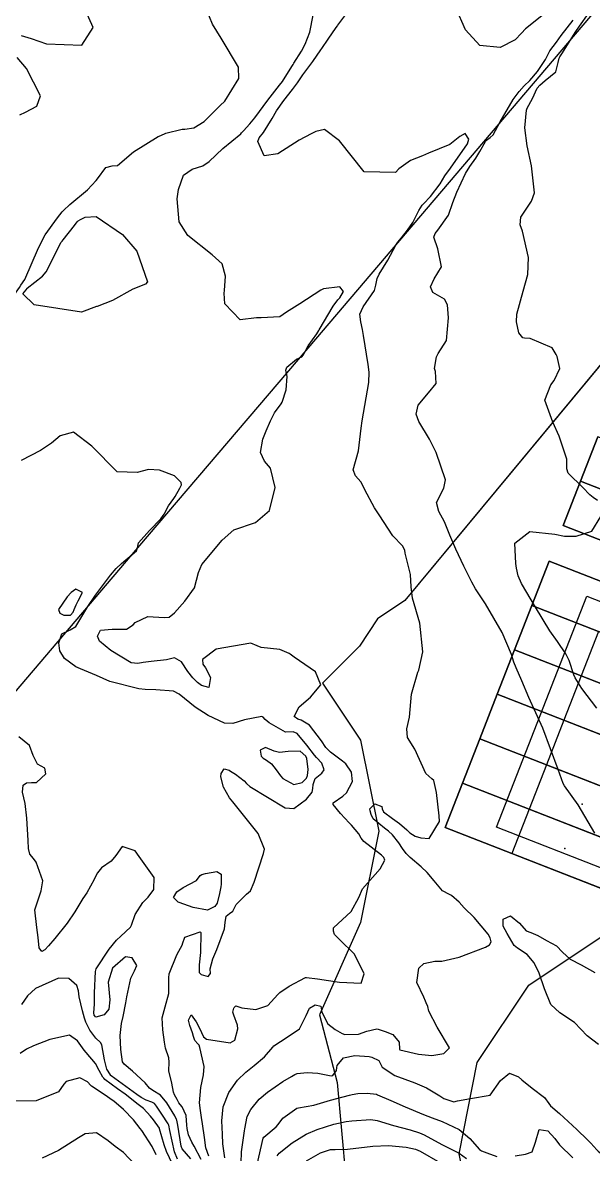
# Model space of a CAD drawing. Header units: feet. Extents: x 1313709 to 1317500, y 405869 to 411659.
# Drawn here: x 1315703.2 to 1315942.6, y 409114.9 to 409589.8 of the extents above; entities that cross this region are included whole.
import ezdxf

# ---------------------------------------------------------------- set-up
doc = ezdxf.new("R2010")
doc.units = ezdxf.units.FT
for name, color, linetype in [('A-BLDG-OTLN', 3, 'CONTINUOUS'), ('C-LOD', 30, 'CONTINUOUS'), ('C-MISC', 7, 'CONTINUOUS'), ('C-PROP', 6, 'CONTINUOUS'), ('C-SWM', 92, 'CONTINUOUS'), ('C-TOPO-MAJR', 32, 'CONTINUOUS'), ('C-TOPO-SPOT', 7, 'CONTINUOUS'), ('V-PROP-LINE', 7, 'CONTINUOUS')]:
    doc.layers.add(name, color=color, linetype=linetype)

msp = doc.modelspace()

# ---------------------------------------------------------------- linework, layer by layer
at = {"layer": 'A-BLDG-OTLN'}
for points in [[(1315937.52, 409315.69), (1315974.78, 409301.14), (1315982.06, 409319.77), (1315944.8, 409334.32), (1315937.52, 409315.69)], [(1315930.25, 409297.05), (1315967.51, 409282.5), (1315974.78, 409301.14), (1315937.52, 409315.69), (1315930.25, 409297.05)], [(1315922.97, 409278.42), (1315960.23, 409263.87), (1315967.51, 409282.5), (1315930.25, 409297.05), (1315922.97, 409278.42)], [(1315915.7, 409259.79), (1315952.96, 409245.24), (1315960.23, 409263.87), (1315922.97, 409278.42), (1315915.7, 409259.79)], [(1315908.43, 409241.16), (1315945.69, 409226.61), (1315952.96, 409245.24), (1315915.7, 409259.79), (1315908.43, 409241.16)]]:
    msp.add_lwpolyline(points, close=True, dxfattribs=at)
at = {"layer": 'C-LOD'}
msp.add_lwpolyline([(1316291.2, 409884.24), (1316216.73, 409772.84), (1315863.58, 409347.29), (1315852.13, 409339.64), (1315844.49, 409328.19), (1315828.99, 409312.67), (1315844.99, 409288.74), (1315852.6, 409250.47), (1315844.99, 409212.2), (1315827.76, 409173.4), (1315827.76, 409173.4), (1315835.16, 409145.07), (1315838.85, 409104.81)], dxfattribs=at)
at = {"layer": 'C-MISC'}
msp.add_lwpolyline([(1316175.29, 409882.05), (1316147.13, 409840.8), (1316117.25, 409800.78), (1316085.69, 409762.07), (1315822.79, 409453.18), (1315751.45, 409369.35), (1315496.6, 409069.92), (1315725.53, 408876.04), (1315669.73, 408824.9), (1315611.32, 408771.35), (1315906.47, 408572.9), (1316371.21, 408597.55), (1316364.12, 409376.15), (1316363.66, 409392.25), (1316359.66, 409530.59), (1316358.43, 409573.13), (1316356.29, 409647.36), (1316354.08, 409723.75), (1316351.92, 409798.39), (1316349.7, 409875.22)], dxfattribs=at)
at = {"layer": 'C-PROP'}
for points in [[(1315937.21, 409397.39), (1316021.05, 409364.66), (1316028.32, 409383.29), (1315944.49, 409416.02), (1315937.21, 409397.39)], [(1315929.94, 409378.76), (1316013.77, 409346.03), (1316021.05, 409364.66), (1315937.21, 409397.39), (1315929.94, 409378.76)], [(1315916.85, 409345.23), (1316000.68, 409312.5), (1316007.96, 409331.13), (1315924.12, 409363.86), (1315916.85, 409345.23)], [(1315902.02, 409252.25), (1315939.84, 409349.13), (1315986.42, 409330.95), (1315948.6, 409234.07), (1315902.02, 409252.25)], [(1315909.57, 409326.6), (1315993.41, 409293.87), (1315994.1, 409295.63), (1316000.68, 409312.5), (1315916.85, 409345.23), (1315909.57, 409326.6)], [(1315902.3, 409307.96), (1315986.13, 409275.23), (1315992.72, 409292.11), (1315993.41, 409293.87), (1315909.57, 409326.6), (1315902.3, 409307.96)], [(1315895.03, 409289.33), (1315978.86, 409256.6), (1315986.13, 409275.23), (1315902.3, 409307.96), (1315895.03, 409289.33)], [(1315887.75, 409270.7), (1315971.59, 409237.97), (1315978.86, 409256.6), (1315895.03, 409289.33), (1315887.75, 409270.7)], [(1315880.48, 409252.07), (1315964.32, 409219.34), (1315971.59, 409237.97), (1315887.75, 409270.7), (1315880.48, 409252.07)]]:
    msp.add_lwpolyline(points, close=True, dxfattribs=at)
at = {"layer": 'C-SWM'}
for points in [[(1315966.49, 409471.3), (1315863.58, 409347.29), (1315852.13, 409339.64), (1315844.49, 409328.19), (1315828.99, 409312.67), (1315844.99, 409288.74), (1315852.6, 409250.47), (1315844.99, 409212.2), (1315827.76, 409173.4), (1315827.76, 409173.4), (1315835.16, 409145.07), (1315838.85, 409104.81)], [(1316013.77, 409346.03), (1315929.94, 409378.76), (1315937.21, 409397.39), (1315944.49, 409416.02)], [(1315964.32, 409219.34), (1315880.48, 409252.07), (1315887.75, 409270.7), (1315895.03, 409289.33), (1315902.3, 409307.96), (1315909.57, 409326.6), (1315916.85, 409345.23), (1315924.12, 409363.86), (1316007.96, 409331.13)], [(1315893.94, 409076.86), (1315886.33, 409115.13), (1315893.94, 409153.4), (1315915.62, 409185.84), (1315948.06, 409207.52)]]:
    msp.add_lwpolyline(points, dxfattribs=at)
at = {"layer": 'C-TOPO-MAJR'}
for points in [[(1315702.6, 409584.41), (1315706.81, 409583.08), (1315713.27, 409580.94), (1315728.07, 409580.38), (1315732.73, 409587.71), (1315729.76, 409594.58), (1315725.17, 409600.47), (1315722.03, 409603.75), (1315716.99, 409608.77), (1315715.28, 409610.99), (1315712.24, 409616.33), (1315706.43, 409629.65), (1315702.92, 409637.42)], [(1315781.35, 409114.11), (1315780.06, 409117.7), (1315779.48, 409121.94), (1315778.62, 409127.67), (1315778.24, 409130.37), (1315777.8, 409133.26), (1315777.33, 409136.47), (1315777.9, 409143), (1315779.08, 409148.31), (1315779.31, 409151.82), (1315777.55, 409159.68), (1315777.2, 409160.69), (1315776.73, 409161.32), (1315775.5, 409162.72), (1315774.91, 409164.4), (1315774.51, 409165.95), (1315773.3, 409168.94), (1315772.8, 409171.24), (1315773.87, 409173.51), (1315776.07, 409170.49), (1315777.53, 409167.6), (1315778.27, 409166.01), (1315779.03, 409164.24), (1315780.37, 409163.18), (1315790.27, 409161.65), (1315792.17, 409162.86), (1315793.51, 409167.54), (1315793.4, 409169.13), (1315791.83, 409173.32), (1315791.35, 409174.62), (1315791.78, 409176.19), (1315791.93, 409176.48), (1315792.58, 409177.2), (1315795.22, 409176.44), (1315801.1, 409175.69), (1315806.04, 409177.44), (1315810.31, 409181.95), (1315811.06, 409182.79), (1315814.95, 409185.52), (1315821.89, 409189.07), (1315822.31, 409189.12), (1315826.95, 409188.5), (1315836.18, 409187.17), (1315845.19, 409186.73), (1315846.52, 409190.67), (1315842.39, 409198.86), (1315836.16, 409205.07), (1315834.14, 409206.97), (1315834.03, 409207.15), (1315833.58, 409208.57), (1315833.65, 409209.91), (1315840.96, 409216.86), (1315844.27, 409222.64), (1315845.75, 409226.26), (1315853.17, 409234.76), (1315855.17, 409238.29), (1315854.75, 409239.52), (1315853.73, 409240.5), (1315846.3, 409246.25), (1315845.26, 409247.53), (1315844.2, 409249.42), (1315841.17, 409253.08), (1315840.18, 409253.98), (1315836.62, 409257.9), (1315833.44, 409261.71), (1315833.5, 409262.38), (1315837.47, 409265.17), (1315839.04, 409266.66), (1315841.63, 409271.35), (1315841.23, 409275.32), (1315838.73, 409278.78), (1315837.36, 409279.88), (1315832.29, 409283.71), (1315830.46, 409285.67), (1315828.64, 409288.39), (1315823.53, 409294.95), (1315820.02, 409297.03), (1315818.65, 409297.52), (1315817.07, 409298.57), (1315819.2, 409302.67), (1315823.94, 409306.73), (1315828.37, 409311.88), (1315826.12, 409317.32), (1315817.05, 409323.52), (1315815.44, 409324.72), (1315814.95, 409325.12), (1315811.11, 409326.7), (1315803.28, 409327.58), (1315801.65, 409328.24), (1315798.92, 409329.44), (1315784.36, 409326.82), (1315778.69, 409322.51), (1315778.82, 409320.61), (1315779.86, 409319.01), (1315782.04, 409314.99), (1315781.38, 409310.87), (1315778.17, 409311.62), (1315776.5, 409312.95), (1315774.62, 409314.79), (1315772.47, 409317.57), (1315769.87, 409321.51), (1315766.93, 409323.2), (1315763.59, 409322.4), (1315757.14, 409321.72), (1315753.83, 409321.27), (1315751.51, 409320.81), (1315748.75, 409321.21), (1315740.2, 409326.29), (1315735.45, 409330.2), (1315734.57, 409332.34), (1315735.91, 409334.82), (1315740.77, 409335.26), (1315746.81, 409335.25), (1315749.5, 409337.15), (1315750.37, 409338.1), (1315755.78, 409340.65), (1315762.64, 409340.17), (1315764.67, 409340.3), (1315766.98, 409342.16), (1315771.26, 409346.98), (1315775.27, 409352.58), (1315776.93, 409359.03), (1315778.42, 409362.47), (1315786.94, 409372.67), (1315791.8, 409376.98), (1315800.9, 409380.07), (1315806.77, 409385.13), (1315809.19, 409394.76), (1315807.16, 409402.9), (1315804.71, 409405.7), (1315803.03, 409409.46), (1315804, 409415), (1315805.35, 409418.54), (1315807.14, 409422.65), (1315808.87, 409426.07), (1315811.64, 409429.87), (1315812.07, 409430.56), (1315813.73, 409435.72), (1315814.15, 409441.29), (1315813.65, 409443.96), (1315814, 409445.21), (1315818.09, 409448.51), (1315820.32, 409449.6), (1315820.91, 409450.26), (1315822.95, 409454.19), (1315826.69, 409459.17), (1315827.43, 409460.59), (1315827.58, 409460.92), (1315833.41, 409470.85), (1315835.48, 409473.53), (1315836.22, 409474.3), (1315837.75, 409476.98), (1315836.24, 409478.95), (1315829.36, 409478.02), (1315828.37, 409477.49), (1315819.56, 409471.78), (1315813.93, 409468.3), (1315811.09, 409466.34), (1315803.22, 409465.98), (1315801.29, 409465.88), (1315794.41, 409465.04), (1315788.09, 409471.75), (1315787.77, 409476.21), (1315787.88, 409477.43), (1315788.29, 409483.35), (1315786.87, 409488.61), (1315782.78, 409492.29), (1315772.51, 409500.39), (1315768.83, 409506.26), (1315768.03, 409515.87), (1315768.64, 409519.7), (1315770.72, 409525.75), (1315774.34, 409528.34), (1315778.81, 409529.68), (1315781.47, 409531.46), (1315787.16, 409536.92), (1315794.73, 409543.12), (1315795.07, 409543.5), (1315795.83, 409544.37), (1315798.54, 409547.26), (1315800.55, 409549.83), (1315806.04, 409557.28), (1315811, 409563.57), (1315812.2, 409565.13), (1315814.08, 409567.99), (1315816.36, 409571.84), (1315816.63, 409572.26), (1315816.95, 409572.7), (1315820.25, 409577.85), (1315821.73, 409580.75), (1315823.74, 409585.74), (1315826.35, 409599.53)], [(1315734.01, 409523.6), (1315734.55, 409524.21), (1315738.17, 409528.99), (1315740.75, 409529.72), (1315743.01, 409529.77), (1315749.67, 409535.57), (1315760.11, 409541.93), (1315761.11, 409542.45), (1315763.28, 409543.42), (1315770.19, 409545.01), (1315771.21, 409545.06), (1315775.01, 409545.61), (1315779.33, 409548.33), (1315786.06, 409554.94), (1315787.97, 409556.84), (1315793.92, 409566.29), (1315793.75, 409571.06), (1315786.52, 409583.19), (1315782.92, 409589.09), (1315780.27, 409595.33)], [(1315920.97, 409592.57), (1315914.22, 409587.22), (1315912.5, 409585.3), (1315909.88, 409582.57), (1315903.56, 409579.41), (1315895.05, 409580.23), (1315888.95, 409586.71), (1315884.9, 409596.04)], [(1315787.98, 409113.41), (1315787.14, 409119.37), (1315787.05, 409123.43), (1315786.77, 409129), (1315787.32, 409134.85), (1315789.76, 409140.93), (1315793.4, 409146.05), (1315796.77, 409149.43), (1315800.36, 409152.26), (1315804.73, 409155.9), (1315808.12, 409159.9), (1315808.59, 409160.4), (1315814.13, 409164.12), (1315819.31, 409167.54), (1315822.16, 409173.21), (1315823.59, 409176.22), (1315825.96, 409177.66), (1315828.25, 409177.11), (1315828.57, 409175.45), (1315828.68, 409174.56), (1315831.23, 409169.71), (1315834.37, 409167.25), (1315837.2, 409165.65), (1315838.37, 409165.15), (1315844.05, 409165.39), (1315847.56, 409166.65), (1315851.81, 409167.62), (1315852.38, 409167.51), (1315855.28, 409166.53), (1315858.54, 409165.15), (1315861.19, 409162.01), (1315861.35, 409158.98), (1315861.48, 409158.79), (1315869.3, 409156.9), (1315874.84, 409156.37), (1315879.85, 409157.23), (1315882.25, 409159.63), (1315877.12, 409168.23), (1315873.66, 409174.99), (1315873.24, 409176.96), (1315872.55, 409178.56), (1315872.18, 409179.24), (1315871.48, 409180.85), (1315868.55, 409187.04), (1315869.43, 409193.03), (1315871.51, 409195.05), (1315876.18, 409195.95), (1315879, 409195.91), (1315886.3, 409197.68), (1315897.43, 409201.79), (1315899.05, 409202.83), (1315899.83, 409204.14), (1315899.34, 409205.78), (1315898.46, 409207.36), (1315892.65, 409214.28), (1315888.43, 409218.4), (1315886.28, 409220.78), (1315883.07, 409223.59), (1315882.24, 409223.94), (1315879.28, 409225.46), (1315875.83, 409229.68), (1315872.85, 409233.16), (1315870.33, 409235.49), (1315865.85, 409239.45), (1315864.13, 409241.11), (1315862.61, 409243.18), (1315860.99, 409245.65), (1315858.32, 409249.02), (1315856.7, 409250.59), (1315854.99, 409251.84), (1315850.21, 409255.73), (1315849.39, 409257.54), (1315848.95, 409258.99), (1315848.85, 409259.83), (1315850.95, 409261.92), (1315853.85, 409260.82), (1315854.07, 409259.9), (1315854.57, 409258.63), (1315858.34, 409255.88), (1315861.26, 409253.74), (1315864.37, 409251.09), (1315865.65, 409249.82), (1315867.86, 409248.38), (1315870.25, 409247.67), (1315873.71, 409247.45), (1315878.13, 409254.57), (1315877.92, 409256.9), (1315876.77, 409266.71), (1315875.67, 409271.84), (1315874.86, 409272.49), (1315872.38, 409274.7), (1315867.76, 409284.97), (1315864.72, 409289.85), (1315864.37, 409293.4), (1315865.47, 409298.32), (1315866.29, 409307.99), (1315868.94, 409317.27), (1315869.44, 409318.1), (1315871.07, 409325.77), (1315869.8, 409337.77), (1315866.8, 409348.26), (1315866.22, 409353.05), (1315865.93, 409358.25), (1315863.71, 409367.13), (1315863.48, 409368.49), (1315862.58, 409370.3), (1315858.52, 409374.41), (1315854.56, 409380.4), (1315853.06, 409382.78), (1315850.85, 409386.15), (1315846.71, 409393.71), (1315846.33, 409394.75), (1315845.09, 409397.07), (1315842.78, 409399.67), (1315841.93, 409402.13), (1315844.14, 409410.08), (1315845.28, 409419.56), (1315845.59, 409422.63), (1315848.44, 409438.8), (1315848.58, 409443.13), (1315848.12, 409446.32), (1315846.27, 409458.55), (1315845.83, 409461.02), (1315845.05, 409464.2), (1315844.69, 409467.45), (1315846.04, 409470.54), (1315850.81, 409477.31), (1315851.4, 409479.59), (1315851.88, 409482.37), (1315852.78, 409484.26), (1315856.37, 409490.09), (1315859.77, 409496.45), (1315860.67, 409497.72), (1315862.17, 409499.47), (1315864.7, 409502.72), (1315866.91, 409505.95), (1315868.34, 409508.68), (1315869.35, 409510.9), (1315870.81, 409513.15), (1315871.32, 409513.78), (1315874.28, 409516.89), (1315878.33, 409522.13), (1315879.37, 409523.82), (1315880.38, 409525.46), (1315882.66, 409528.73), (1315889.89, 409538.95), (1315890.41, 409540.83), (1315888.81, 409543.26), (1315886.6, 409542.02), (1315882.47, 409538.64), (1315873.47, 409535.04), (1315870.91, 409533.83), (1315865.97, 409531.96), (1315861.09, 409528.45), (1315859.68, 409526.92), (1315846.48, 409527.17), (1315836.11, 409540.19), (1315829.87, 409544.95), (1315826.22, 409544.1), (1315824.23, 409543.05), (1315819.17, 409540.45), (1315810.26, 409534.76), (1315804.58, 409533.91), (1315801.85, 409539.89), (1315802.45, 409541.37), (1315804.26, 409543.72), (1315807.89, 409549.61), (1315809.65, 409552.82), (1315812.74, 409557.16), (1315816.42, 409561.78), (1315818.47, 409564.58), (1315820.78, 409567.81), (1315824.94, 409573.46), (1315828.36, 409578.34), (1315828.76, 409578.94), (1315831.43, 409582.86), (1315834.8, 409587.77), (1315835.27, 409588.49), (1315835.39, 409588.68), (1315838.35, 409592.64)], [(1315943.21, 409249.65), (1315936.24, 409261.5), (1315930.48, 409269.56), (1315929.91, 409270.57), (1315927.93, 409276.33), (1315921.42, 409293.69), (1315915.51, 409306.65), (1315912.66, 409313.58), (1315910.23, 409319.06), (1315909.32, 409321.37), (1315908.3, 409324.7), (1315904.4, 409333.83), (1315897.35, 409345.92), (1315893.26, 409352.25), (1315891.68, 409354.95), (1315889.66, 409358.88), (1315889.15, 409359.97), (1315888.36, 409361.68), (1315884.88, 409368.81), (1315882.44, 409374.76), (1315880.21, 409380.34), (1315877.87, 409384.6), (1315876.87, 409388.49), (1315879.86, 409394.44), (1315880.66, 409397.91), (1315876.7, 409409.41), (1315873.91, 409414.98), (1315869.39, 409422.48), (1315868.29, 409425.45), (1315869.08, 409429.23), (1315873.45, 409434.46), (1315876.64, 409438.31), (1315876.36, 409443.35), (1315876.05, 409444.72), (1315876.79, 409449.48), (1315877.57, 409450.9), (1315881.03, 409456.46), (1315881.81, 409465.97), (1315881.46, 409471.39), (1315880.14, 409473.78), (1315875.31, 409476.49), (1315874.27, 409478.93), (1315875.92, 409482.25), (1315878.86, 409487.3), (1315877.4, 409494.91), (1315875.74, 409499.71), (1315876.28, 409501.33), (1315877.44, 409502.72), (1315881.87, 409508.98), (1315883.75, 409514.3), (1315885.34, 409518.6), (1315888.97, 409526.43), (1315890.8, 409529.37), (1315893.32, 409532.96), (1315895.05, 409535.77), (1315897.42, 409539.83), (1315897.86, 409540.45), (1315899.3, 409541.61), (1315900.57, 409542.7), (1315903.48, 409548.19), (1315906.04, 409552.52), (1315906.42, 409553.12), (1315909.04, 409557.46), (1315911.45, 409560.92), (1315913.64, 409563.29), (1315915.97, 409565.52), (1315919.15, 409569.25), (1315922.59, 409574.37), (1315923.47, 409576.22), (1315924.37, 409577.98), (1315927.11, 409581.6), (1315929.19, 409584.32), (1315934.11, 409590.84)], [(1315944.36, 409389.24), (1315942.53, 409390.46), (1315941.14, 409391.63), (1315938.24, 409394.73), (1315932.13, 409400.67), (1315931.47, 409402.52), (1315931.5, 409406.67), (1315930.18, 409410.86), (1315928.3, 409416.23), (1315925.69, 409422.14), (1315922.28, 409431.4), (1315924.83, 409437.8), (1315926.2, 409439.64), (1315928.63, 409444.7), (1315927.47, 409449.72), (1315927.07, 409450.56), (1315925.34, 409453.34), (1315916.19, 409457.25), (1315913.72, 409457.34), (1315913, 409457.54), (1315911.36, 409459.55), (1315910.35, 409464.21), (1315910.52, 409467.45), (1315913.13, 409477.06), (1315915.19, 409484.13), (1315915.43, 409491.17), (1315912.86, 409502.21), (1315911.98, 409504.87), (1315912.18, 409508.13), (1315916.72, 409514.82), (1315917.94, 409518.4), (1315916.62, 409529.75), (1315914.89, 409538.05), (1315913.95, 409545.58), (1315914.56, 409553.11), (1315914.89, 409553.86), (1315917.17, 409557.96), (1315919.13, 409562.21), (1315920.18, 409563.58), (1315922.46, 409565.46), (1315926.96, 409569.12), (1315927.82, 409573.04), (1315928.23, 409574.84), (1315928.55, 409575.42), (1315929.42, 409576.72), (1315935.3, 409586.09), (1315936.77, 409588.25), (1315940.67, 409593.64)], [(1315702.01, 409551.04), (1315704.43, 409552.19), (1315709.1, 409554.69), (1315710.71, 409559.06), (1315704.79, 409570.52), (1315700.93, 409575.09)], [(1315690.26, 409463.7), (1315691.86, 409466.13), (1315692.63, 409466.97), (1315697.17, 409471.89), (1315701.91, 409478.65), (1315702.51, 409479.59), (1315704.05, 409481.97), (1315709.83, 409495.22), (1315712.63, 409500.73), (1315717.89, 409507.93), (1315719.81, 409510.35), (1315720.28, 409510.9), (1315722.93, 409513.41), (1315730.46, 409519.61), (1315734.01, 409523.6)], [(1315733.99, 409508.39), (1315745.05, 409500.81), (1315751.12, 409493.83), (1315755.64, 409481.08), (1315754.8, 409480.01), (1315749.48, 409477.92), (1315740.83, 409473.15), (1315734.42, 409470.72), (1315734.19, 409470.61), (1315727.92, 409468.23), (1315708.04, 409471.31), (1315703.26, 409475.99), (1315704.66, 409477.65), (1315705.1, 409478.26), (1315705.16, 409478.33), (1315711.55, 409483.45), (1315713.09, 409485.21), (1315719.43, 409497.59), (1315719.78, 409498.12)], [(1315719.78, 409498.12), (1315720.16, 409498.68), (1315725, 409504.71), (1315726.11, 409506.16), (1315726.52, 409506.58), (1315727.53, 409507.15)], [(1315727.53, 409507.15), (1315729.41, 409508.21), (1315733.99, 409508.39)], [(1315778.05, 409112.8), (1315775.16, 409118.33), (1315774.17, 409120.02), (1315772.81, 409123.07), (1315772.2, 409125.7), (1315772.08, 409127.14), (1315771.81, 409131.22), (1315770.06, 409134.89), (1315769.26, 409135.83), (1315768.78, 409136.56), (1315767.99, 409137.89), (1315766.86, 409139.85), (1315766.51, 409141.06), (1315765.85, 409144.73), (1315764.5, 409149.89), (1315764.63, 409153.59), (1315764.52, 409155.44), (1315763.18, 409159.43), (1315762.71, 409162), (1315761.98, 409167.12), (1315761.71, 409172.16), (1315763.01, 409176.79), (1315764.56, 409182.4), (1315764.56, 409188.95), (1315764.68, 409190.62), (1315767.87, 409198.61), (1315770.21, 409203), (1315770.3, 409203.3), (1315771.23, 409205.99), (1315777.68, 409208.31), (1315778.02, 409207.96), (1315777.82, 409199.62), (1315777.28, 409194.41), (1315777.22, 409191.19), (1315778.1, 409190.37), (1315781.03, 409189.53), (1315782.04, 409190.73), (1315781.83, 409192.73), (1315782.97, 409196.96), (1315784.72, 409200.86), (1315787.88, 409209.59), (1315788.21, 409212.23), (1315788.62, 409214.81), (1315789.95, 409216), (1315791.32, 409216.94), (1315792.72, 409219.77), (1315797.16, 409224.15), (1315798.85, 409225.54), (1315800.27, 409229.16), (1315804.21, 409241.09), (1315804.6, 409243.02), (1315802.01, 409249.48), (1315791.32, 409262.89), (1315790.01, 409264.54), (1315787.52, 409268.92), (1315786.37, 409273.3), (1315786.43, 409274.68), (1315787.69, 409276.66), (1315789.85, 409276.13), (1315790.44, 409275.73), (1315792.49, 409274.42), (1315796.1, 409271.58), (1315797.1, 409270.5), (1315798.57, 409269.2), (1315813.33, 409260.27), (1315816.94, 409259.98), (1315822.32, 409263.99), (1315824.65, 409266.86), (1315824.91, 409268.38), (1315825.03, 409270.04), (1315825.96, 409272.65), (1315828.73, 409274.82), (1315829.71, 409276.22), (1315828.73, 409279), (1315826.49, 409281.38), (1315825.58, 409282.42), (1315822.48, 409286.57), (1315818.31, 409291.57), (1315816.64, 409292.18), (1315813.43, 409292.12), (1315806.65, 409296.02), (1315804.94, 409297.39), (1315804.1, 409298.32), (1315803.5, 409298.69), (1315796.25, 409297.2), (1315791.34, 409295.66), (1315787.94, 409295.83), (1315781, 409299.03), (1315775.58, 409302.56), (1315768.89, 409308.02), (1315766.46, 409309.24), (1315759.02, 409309.8), (1315754.64, 409309.95), (1315752, 409310.28), (1315739.78, 409313.25), (1315734.13, 409315.83), (1315727.52, 409318.68), (1315725.45, 409319.45), (1315720.71, 409322.98), (1315718.82, 409326.19), (1315718.42, 409329.52), (1315719.65, 409333.35), (1315723.09, 409335.02), (1315725.46, 409336.39), (1315729.32, 409342.74), (1315730.07, 409344.13), (1315730.49, 409344.78), (1315733.83, 409349.57), (1315740.1, 409357.87), (1315742.49, 409360.77), (1315744.66, 409362.79), (1315751, 409368.18), (1315751.34, 409369.43), (1315751.87, 409371.56), (1315756.41, 409376.61), (1315761.2, 409381.51), (1315762.56, 409383.57), (1315764.34, 409387), (1315766.59, 409390.1), (1315767.16, 409390.92), (1315769.18, 409394.4), (1315769.9, 409395.9), (1315769.73, 409396.82), (1315766.93, 409399.62), (1315760.64, 409402.01), (1315755.98, 409402.32), (1315751.29, 409400.96), (1315742.91, 409401.3), (1315732.16, 409412.02), (1315724.52, 409417.92), (1315719, 409416.33), (1315715.25, 409413.36), (1315710.69, 409410.22), (1315702.56, 409405.98)], [(1315944.09, 409302.09), (1315937.76, 409310.42), (1315935.04, 409314.9), (1315934.51, 409316.08), (1315932.47, 409322.07), (1315931.12, 409324.86), (1315927.54, 409330.12), (1315924.41, 409334.52), (1315918.3, 409344.51), (1315912.56, 409354.41), (1315911.06, 409357.63), (1315910.4, 409360.88), (1315910.05, 409362.86), (1315909.69, 409371.31), (1315915.96, 409376.19), (1315926.49, 409375.12), (1315930.5, 409374.27), (1315935.45, 409374.24), (1315942.06, 409376.39), (1315945.83, 409382.58)], [(1315724.44, 409342.44), (1315724.83, 409343.46), (1315725.6, 409345.55), (1315726.53, 409347.1), (1315728.36, 409350.73), (1315725.55, 409352.1), (1315723.53, 409350.6), (1315721.88, 409348.91), (1315718.25, 409343.55), (1315718.77, 409341.99), (1315720.51, 409341.2), (1315723.24, 409341.18), (1315724.44, 409342.44)], [(1315773.73, 409113.05), (1315770.19, 409117.27), (1315769.73, 409118.31), (1315768.26, 409127.11), (1315767.85, 409129.25), (1315767.75, 409129.59), (1315767.07, 409131.06), (1315763.68, 409136.5), (1315760.97, 409139.72), (1315757.82, 409141.71), (1315756.49, 409142.64), (1315754.65, 409144.87), (1315749.24, 409149.87), (1315745.74, 409152.72), (1315745.15, 409153.79), (1315744.35, 409158.89), (1315744.08, 409164.72), (1315744.72, 409169.88), (1315745.44, 409172.71), (1315746.55, 409178.44), (1315746.87, 409180.99), (1315748.58, 409188.88), (1315750.19, 409191.95), (1315751.14, 409194.17), (1315749.13, 409197.43), (1315746.41, 409197.83), (1315740.86, 409193.1), (1315739.13, 409187.13), (1315739.74, 409179.81), (1315739.42, 409175.89), (1315737.47, 409173.41), (1315733.87, 409172.48), (1315733.22, 409173.36), (1315733.11, 409174.26), (1315733.4, 409177.96), (1315733.39, 409180.27), (1315733.28, 409182.68), (1315733.72, 409191.66), (1315734.08, 409192.7), (1315739.54, 409200.94), (1315742.53, 409204.81), (1315744.46, 409206.46), (1315748.51, 409210.24), (1315748.88, 409211.06), (1315750.39, 409215.53), (1315753.69, 409220.55), (1315755.84, 409222.76), (1315758.24, 409226.11), (1315758.31, 409231.03), (1315752.08, 409239.95), (1315750.39, 409242.31), (1315744.91, 409244.05), (1315742.28, 409240.25), (1315740.28, 409237.94), (1315736.35, 409235.16), (1315735.67, 409234.42), (1315734.55, 409232.99), (1315734.49, 409232.9), (1315733.18, 409230.29), (1315730.07, 409224.66), (1315728.51, 409222.22), (1315725.07, 409216.71), (1315721.93, 409211.93), (1315716.76, 409205.5), (1315714.06, 409202.42), (1315712.46, 409200.75), (1315711.28, 409200.05), (1315710.2, 409201.57), (1315709.69, 409205.97), (1315709.12, 409210.05), (1315708.36, 409217.5), (1315710.93, 409225.49), (1315711.69, 409229.75), (1315708.9, 409237.52), (1315707.76, 409239), (1315706.25, 409240.82), (1315705.59, 409243.25), (1315705.47, 409246.66), (1315704.93, 409255.94), (1315704.31, 409262.16), (1315703.18, 409266.89), (1315703.46, 409269.85), (1315704.87, 409270.86), (1315706.96, 409270.95), (1315709.08, 409270.96), (1315712.99, 409274.57), (1315712.49, 409276.98), (1315709.39, 409278.66), (1315707.58, 409282.25), (1315706.12, 409286.47), (1315701.62, 409290.17)], [(1315822, 409281.96), (1315819.63, 409284.04), (1315814.62, 409283.99), (1315810.94, 409283.54), (1315808.74, 409284.04), (1315805.14, 409285.67), (1315802.81, 409284.57), (1315803.33, 409282.03), (1315804.07, 409281.18), (1315805.51, 409280.29), (1315807.6, 409278.74), (1315809.61, 409276.23), (1315811.41, 409273.68), (1315812.31, 409272.65), (1315816.94, 409270.17), (1315820.43, 409270.93), (1315822.24, 409272.72), (1315822.65, 409273.86), (1315822.94, 409276.35), (1315822.45, 409281.04), (1315822, 409281.96)], [(1315778.41, 409232.36), (1315779.93, 409232.75), (1315784.72, 409233.54), (1315786.42, 409232.44), (1315786.55, 409228.24), (1315786.37, 409227.17), (1315785.84, 409224.37), (1315784.8, 409220.35), (1315783.86, 409218.9), (1315780.8, 409217.38), (1315774.73, 409218.51), (1315768.91, 409220.61), (1315768.47, 409220.75), (1315766.44, 409222.71), (1315767.86, 409225.02), (1315770.58, 409226.88), (1315776.1, 409229.85), (1315777.66, 409231.94), (1315778.41, 409232.36)], [(1315944.85, 409161.07), (1315940.04, 409164.58), (1315934.68, 409170.3), (1315928.62, 409174.26), (1315924.83, 409177.84), (1315922.15, 409184.38), (1315919.91, 409191), (1315917.87, 409195.26), (1315914.82, 409198.77), (1315910.88, 409201.44), (1315909.43, 409202.61), (1315908.37, 409204.26), (1315906.54, 409207.54), (1315904.74, 409210.61), (1315904.81, 409213.61), (1315907.93, 409214.93), (1315911.67, 409211.86), (1315914.38, 409208.77), (1315916.35, 409207.97), (1315919.38, 409206.71), (1315923.02, 409204.61), (1315927.2, 409202.36), (1315929.67, 409199.69), (1315932.93, 409196.75), (1315937.48, 409194.47), (1315943.22, 409191.15)], [(1315768.23, 409112.89), (1315766.9, 409115.92), (1315765, 409124.92), (1315764.48, 409127.17), (1315764.22, 409127.74), (1315761.61, 409131.75), (1315759.39, 409135.12), (1315758.48, 409136.2), (1315757.42, 409136.81), (1315755.08, 409137.62), (1315752.93, 409138.76), (1315751.1, 409140.05), (1315741.89, 409146.71), (1315740.28, 409147.89), (1315740.15, 409148.03), (1315739.03, 409149.77), (1315738.59, 409150.68), (1315737.6, 409154.61), (1315736.4, 409160.84), (1315735.82, 409161.87), (1315733.86, 409163.73), (1315731.35, 409166.97), (1315729.74, 409170.35), (1315729.2, 409172.11), (1315728.37, 409175.15), (1315726.98, 409181.01), (1315726.58, 409183.58), (1315725.87, 409185.71), (1315722.59, 409188.65), (1315718.2, 409188.78), (1315708.53, 409184.53), (1315705.24, 409181.44), (1315702.76, 409177.8)], [(1315768.42, 409105.75), (1315763.54, 409116.06), (1315762.57, 409118.9), (1315760.65, 409125.66), (1315760.56, 409125.85), (1315758.05, 409129.36), (1315756.84, 409130.89), (1315753.84, 409134.09), (1315751.66, 409135.87), (1315746.15, 409140.1), (1315743.02, 409142.47), (1315737.75, 409146.37), (1315737.29, 409146.82), (1315736.89, 409147.35), (1315735.24, 409150.12), (1315733.72, 409153.03), (1315729.91, 409157.63), (1315729.04, 409158.67), (1315726.25, 409162.52), (1315722.85, 409164.87), (1315714.56, 409163.12), (1315707.81, 409160.42), (1315704.79, 409159.01), (1315702.17, 409157.29)], [(1315794.88, 409111.21), (1315794.96, 409115.93), (1315796.26, 409124.8), (1315796.41, 409125.59), (1315797.43, 409130.76), (1315798.89, 409133.79), (1315802.48, 409138), (1315805.92, 409141.05), (1315812.41, 409145.51), (1315816.02, 409147.59), (1315817.43, 409148.41), (1315818.42, 409148.8), (1315822.59, 409149.31), (1315827.03, 409148.95), (1315832.68, 409147.81), (1315833.33, 409148.06), (1315834.81, 409150.16), (1315835.02, 409151.29), (1315835.15, 409152.23), (1315837.8, 409155.47), (1315842.62, 409156.34), (1315848.62, 409155.92), (1315849.72, 409155.67), (1315852.7, 409154.23), (1315852.84, 409154.06), (1315854.03, 409151.49), (1315859.28, 409148.05), (1315867.79, 409144.95), (1315872.57, 409142.84), (1315878.24, 409139.41), (1315879.9, 409138.29), (1315884.11, 409137.02), (1315885.6, 409137.33), (1315891.09, 409138.33), (1315899.38, 409139.78), (1315903.73, 409145.86), (1315907.49, 409148.96), (1315911.21, 409147.51), (1315912.7, 409146.16), (1315917.02, 409142.63), (1315922.12, 409138.71), (1315923.9, 409136.26), (1315924.69, 409135.3), (1315928.39, 409132.07)], [(1315759.24, 409114.67), (1315757.54, 409118.26), (1315753.19, 409124.88), (1315752.5, 409125.8), (1315749.68, 409129.43), (1315745.49, 409133.77), (1315741.39, 409137.17), (1315741.15, 409137.35), (1315737.45, 409139.96), (1315732.14, 409143.57), (1315731.84, 409143.84), (1315730.48, 409145.3), (1315727.21, 409147.03), (1315721.4, 409145.46), (1315720.51, 409144.31), (1315718.25, 409141.19), (1315708.89, 409137.36), (1315698.41, 409137.23)], [(1315801.61, 409110.62), (1315804.15, 409121.69), (1315804.38, 409122.09), (1315809.56, 409126.5), (1315810.34, 409127.4), (1315812.43, 409130.04), (1315818.21, 409134.23), (1315818.88, 409134.42), (1315825.41, 409135.58), (1315832.39, 409137.64), (1315840.35, 409139.79), (1315841.38, 409140.01), (1315843.85, 409140.46), (1315847.69, 409140.62), (1315851.62, 409140.1)], [(1315851.62, 409140.1), (1315852.11, 409139.95), (1315857.72, 409137.47), (1315863.75, 409134.85), (1315871.32, 409131.65), (1315875.06, 409130.22), (1315879.19, 409128.76), (1315886.33, 409125.41), (1315890.84, 409121.6), (1315894.92, 409116.93), (1315895.75, 409116.36), (1315897.98, 409115.58), (1315902.11, 409114.01)], [(1315810, 409114.31), (1315810.77, 409115.48), (1315816.21, 409119.8), (1315822.11, 409123.43), (1315826.72, 409125.31), (1315833.75, 409127.52), (1315838.87, 409128.67), (1315841.33, 409128.94), (1315849.28, 409129.51), (1315851.95, 409129.08), (1315858.8, 409127), (1315865.85, 409125.27)], [(1315928.39, 409132.07), (1315935.7, 409125.29), (1315940.19, 409121.03), (1315941.52, 409119.59), (1315944.04, 409116.77), (1315944.68, 409116.22), (1315947.98, 409113.43)], [(1315865.85, 409125.27), (1315869.72, 409124), (1315871.63, 409123.06), (1315879.08, 409119.11), (1315886.29, 409115.36), (1315889.46, 409113.11)], [(1315909.77, 409114.34), (1315914.19, 409115), (1315916.95, 409116.01), (1315918.37, 409120.02), (1315919.92, 409125.34), (1315923.54, 409124.78), (1315926.44, 409121.6), (1315928.39, 409118.86), (1315934.02, 409113.43)], [(1315750.09, 409110.79), (1315745.48, 409115.76), (1315742.07, 409118.23), (1315739.02, 409120.56), (1315734.25, 409123.91), (1315729.43, 409123.58), (1315726.63, 409121.81), (1315718.3, 409116.57), (1315711.4, 409113.35)], [(1315822.24, 409112.16), (1315828.11, 409115.55), (1315832.42, 409116.9), (1315834.28, 409116.97), (1315839.44, 409117.07), (1315850.15, 409118.38), (1315856.76, 409118.66), (1315864.12, 409117.92), (1315868.03, 409117.05), (1315869.92, 409116.24), (1315878.26, 409111.53)]]:
    msp.add_lwpolyline(points, dxfattribs=at)
at = {"layer": 'C-TOPO-SPOT'}
for p in [(1315937.97, 409261.83, 207), (1315930.69, 409243.2, 207)]:
    msp.add_point(p, dxfattribs=at)
at = {"layer": 'V-PROP-LINE'}
msp.add_lwpolyline([(1316175.29, 409882.05), (1316147.13, 409840.8), (1316117.25, 409800.78), (1316085.69, 409762.07), (1315822.79, 409453.18), (1315751.45, 409369.35), (1315496.6, 409069.92), (1315496.6, 409069.92), (1315725.53, 408876.04), (1315669.73, 408824.9), (1315611.32, 408771.35), (1315906.47, 408572.9), (1316371.21, 408597.55), (1316364.12, 409376.15), (1316363.66, 409392.25), (1316359.66, 409530.59), (1316358.43, 409573.13), (1316356.29, 409647.36), (1316354.08, 409723.75), (1316351.92, 409798.39), (1316349.7, 409875.22)], dxfattribs=at)

doc.saveas('drawing.dxf')
